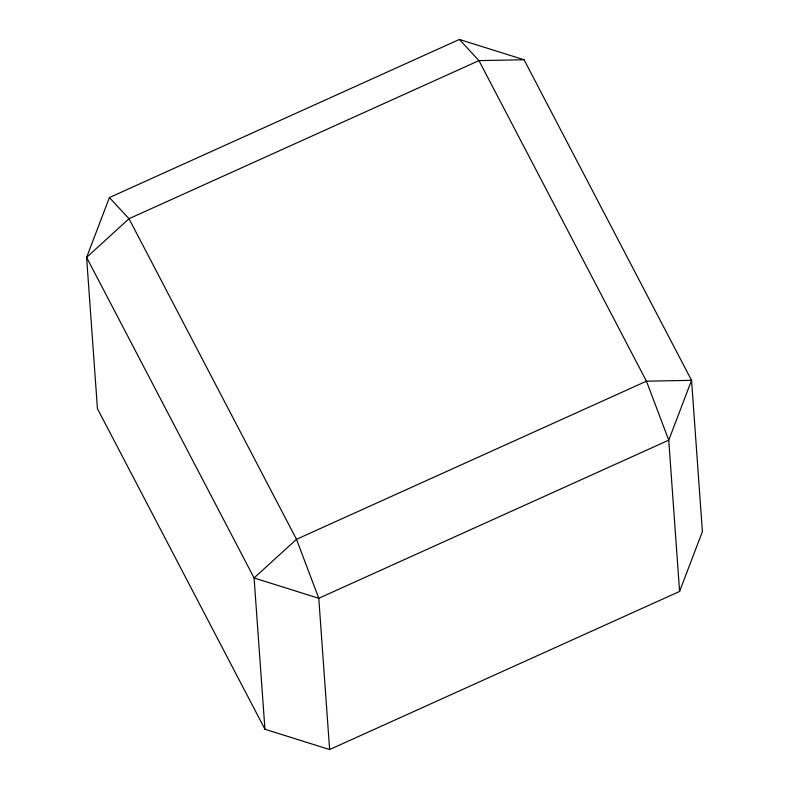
<?xml version="1.0" encoding="UTF-8"?>
<svg xmlns="http://www.w3.org/2000/svg" width="789" height="789" viewBox="0 0 789 789"><rect width="100%" height="100%" fill="white"/><g stroke="black" fill="none" stroke-linecap="round" stroke-linejoin="round"><path stroke-width="1.18" d="M109.415 197.556L86.603 257.392L97.441 408.663L264.936 729.243L329.615 749.55L679.585 591.444L702.397 531.608L691.558 380.337L524.064 59.757L459.385 39.45L109.415 197.556L128.992 218.721L296.486 539.301L318.776 598.279L329.615 749.55M524.064 59.757L478.962 60.615L128.992 218.721L86.603 257.392L254.088 577.972L264.936 729.243M459.385 39.45L478.962 60.615L646.457 381.186L668.747 440.173L679.585 591.444M691.558 380.337L668.747 440.173L318.776 598.279L254.088 577.972L296.486 539.301L646.457 381.186L691.558 380.337"/></g></svg>
